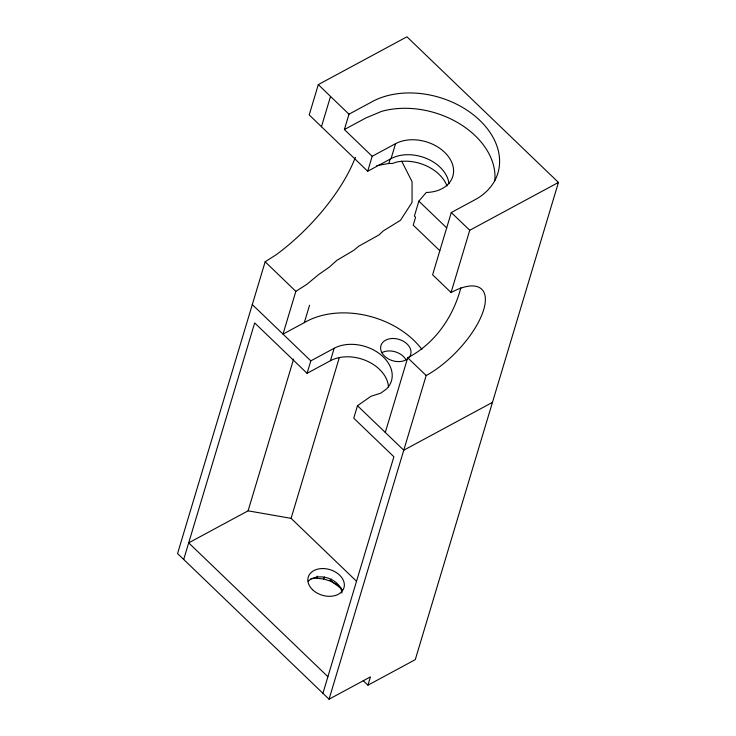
<?xml version="1.0" encoding="UTF-8"?>
<svg xmlns="http://www.w3.org/2000/svg" width="736" height="736" viewBox="0 0 736 736"><rect width="100%" height="100%" fill="white"/><g stroke="black" fill="none" stroke-linecap="round" stroke-linejoin="round"><path stroke-width="1.1" d="M355.405 157.265A111.863 45.393 -46.1 0 1 276.028 254.84L265.153 261.768L177.56 553.564L329.056 699.2L370.447 676.881L367.954 685.179L363.234 680.634M367.954 685.179L415.27 659.658L558.44 182.436L406.944 36.8L318.302 84.603L309.212 114.926L367.706 171.24L391.064 158.636A35.42 25.392 16.7 0 1 427.11 158.728A35.42 25.392 16.7 0 1 448.988 183.742M183.706 559.461L254.674 322.929L307.078 373.308L330.436 360.714A35.42 25.392 16.7 0 1 367.19 361.118A35.42 25.392 16.7 0 1 388.452 386.961M321.43 126.758L330.528 96.444L318.302 84.603M401.681 161.166L412.05 181.663L412.05 202.428L400.448 220.322L383.336 230.874L378.902 234.977L358.708 246.229L353.906 250.231L336.922 260.314L329.332 267.113L318.78 274.473L306.774 284.39L295.835 291.364L283.001 334.126L304.327 322.626A77.685 55.688 16.7 0 1 421.967 349.453M367.706 171.24L372.186 156.28L344.384 129.545L348.984 114.19L370.318 102.69A77.685 55.688 16.7 0 1 477.94 118.625A77.685 55.688 16.7 0 1 476.68 198.83L451.288 212.529L432.612 274.776L451.067 292.523A62.146 25.217 -46.1 0 1 483.681 309.718A62.146 25.217 -46.1 0 1 426.172 375.516L329.056 699.2M304.327 322.626L309.562 305.201M327.897 676.697L188.692 542.864L248.087 510.83L293.618 359.067M307.078 373.308L310.813 360.861L334.172 348.266A35.42 25.392 16.7 0 1 379.932 354.034A35.42 25.392 16.7 0 1 386.704 388.783L380.852 393.134L370.99 396.272L357.494 405.738L353.758 418.186L393.88 456.762L322.92 693.294M376.712 165.628L388.829 163.484L390.135 159.142M330.436 360.714L334.172 348.266M391.064 158.636L395.554 143.676A35.42 25.392 16.7 0 1 449.742 158.544A35.42 25.392 16.7 0 1 426.264 192.473L418.867 201.149L414.377 216.108L415.592 217.276L413.236 225.142L439.834 250.709M356.334 581.072L291.088 518.356L339.259 357.797M310.896 578.726L316.6 578.22L317.225 576.141M316.6 578.22L323.748 579.03L324.374 576.95M341.384 588.239L337.033 584.596L330.712 581.201L331.338 579.131M385.296 432.464L407.707 357.77C434.838 343.666 453.247 316.949 460.856 287.776M451.067 292.523L469.743 230.276L558.44 182.436M344.384 129.545L365.709 118.045L381.607 111.366A77.685 55.688 16.7 0 1 459.66 123.795A77.685 55.688 16.7 0 1 494.804 180.771M372.186 156.28L395.554 143.676M492.458 402.371L403.76 450.211L357.494 405.738M388.829 163.484L392.481 163.447L396.446 162.095A37.288 26.735 16.7 0 1 447.028 185.978M248.087 510.83L291.088 518.356M323.748 579.03L330.712 581.201M330.528 96.444L348.984 114.19M451.288 212.529L469.743 230.276M418.867 201.149L446.678 227.884M407.707 357.77L426.172 375.516M252.282 304.566L310.813 360.861M265.153 261.768L295.835 291.364M329.645 580.253A87.004 62.376 16.7 0 1 342.424 589.775M407.854 358.68A15.539 11.141 16.7 0 1 382.085 353.041A15.539 11.141 16.7 0 1 396.097 338.716A15.539 11.141 16.7 0 1 409.28 357.218M381.837 352.654A15.539 11.141 16.7 0 1 405.61 359.168M308.237 581.21A18.639 13.368 16.7 0 1 328.596 578.303A18.639 13.368 16.7 0 1 341.863 593.041M312.57 589.72A18.639 13.368 16.7 0 0 343.491 589.012A18.639 13.368 16.7 0 0 322.212 568.56A18.639 13.368 16.7 0 0 312.57 589.72"/></g></svg>
